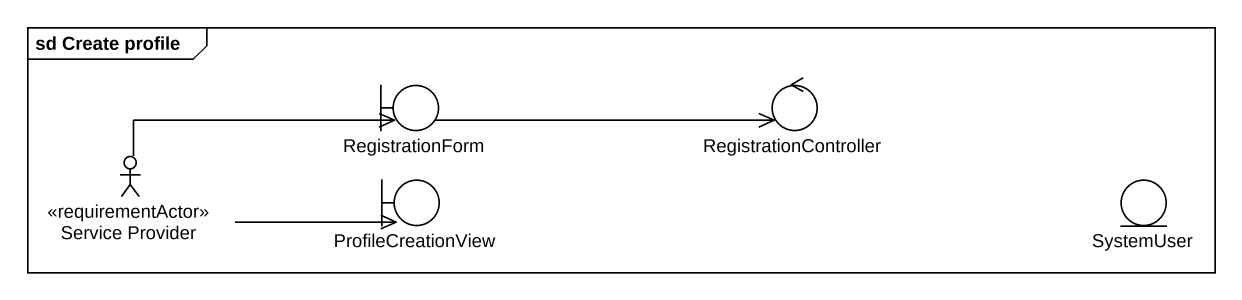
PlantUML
@startuml
mainframe sd Create profile
boundary RegistrationForm
control RegistrationController
actor "Service Provider" as Service_Provider <<requirementActor>>
boundary ProfileCreationView
entity SystemUser
RegistrationForm -right-> RegistrationController
Service_Provider -right-> RegistrationForm
Service_Provider -right-> ProfileCreationView
@enduml
